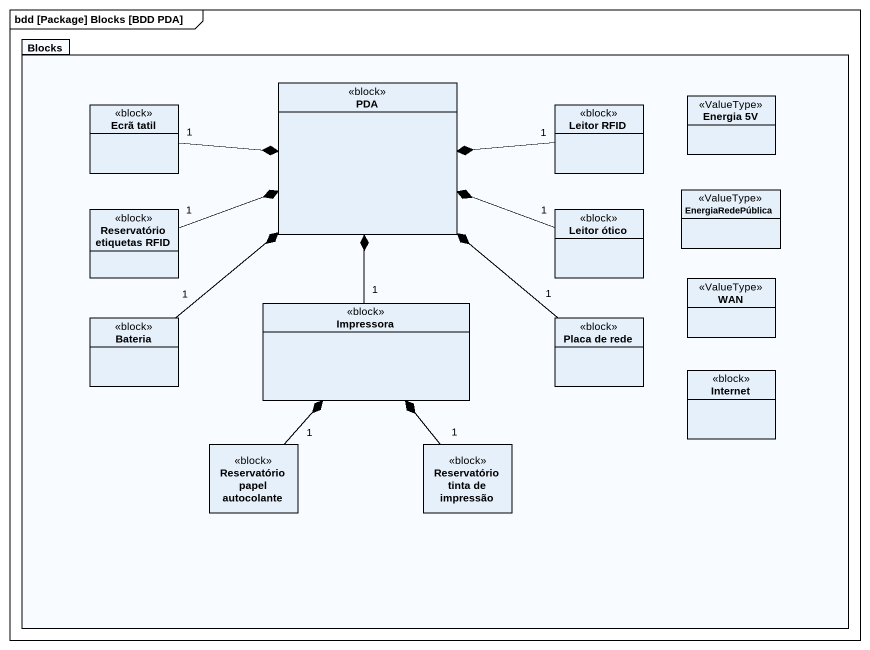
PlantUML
@startuml
mainframe bdd [Package] Blocks [BDD PDA]
hide circle
hide empty members
package Blocks {
  class PDA <<block>>
  class "Energia 5V" as Energia_5V <<ValueType>>
  class "Ecrã tatil" as Ecrã_tatil <<block>>
  class "Leitor RFID" as Leitor_RFID <<block>>
  class "Reservatório etiquetas RFID" as Reservatório_etiquetas_RFID <<block>>
  class "Leitor ótico" as Leitor_ótico <<block>>
  class EnergiaRedePública <<ValueType>>
  class Bateria <<block>>
  class Impressora <<block>>
  class "Placa de rede" as Placa_de_rede <<block>>
  class WAN <<ValueType>>
  class Internet <<block>>
  class "Reservatório papel autocolante" as Reservatório_papel <<block>>
  class "Reservatório tinta de impressão" as Reservatório_tinta_de <<block>>
}
Ecrã_tatil "1" -right-* PDA
Leitor_RFID "1" -left-* PDA
Reservatório_etiquetas_RFID "1" -right-* PDA
Leitor_ótico "1" -left-* PDA
Bateria "1" -up-* PDA
Impressora "1" -up-* PDA
Placa_de_rede "1" -up-* PDA
Reservatório_papel "1" -up-* Impressora
Reservatório_tinta_de "1" -up-* Impressora
@enduml
